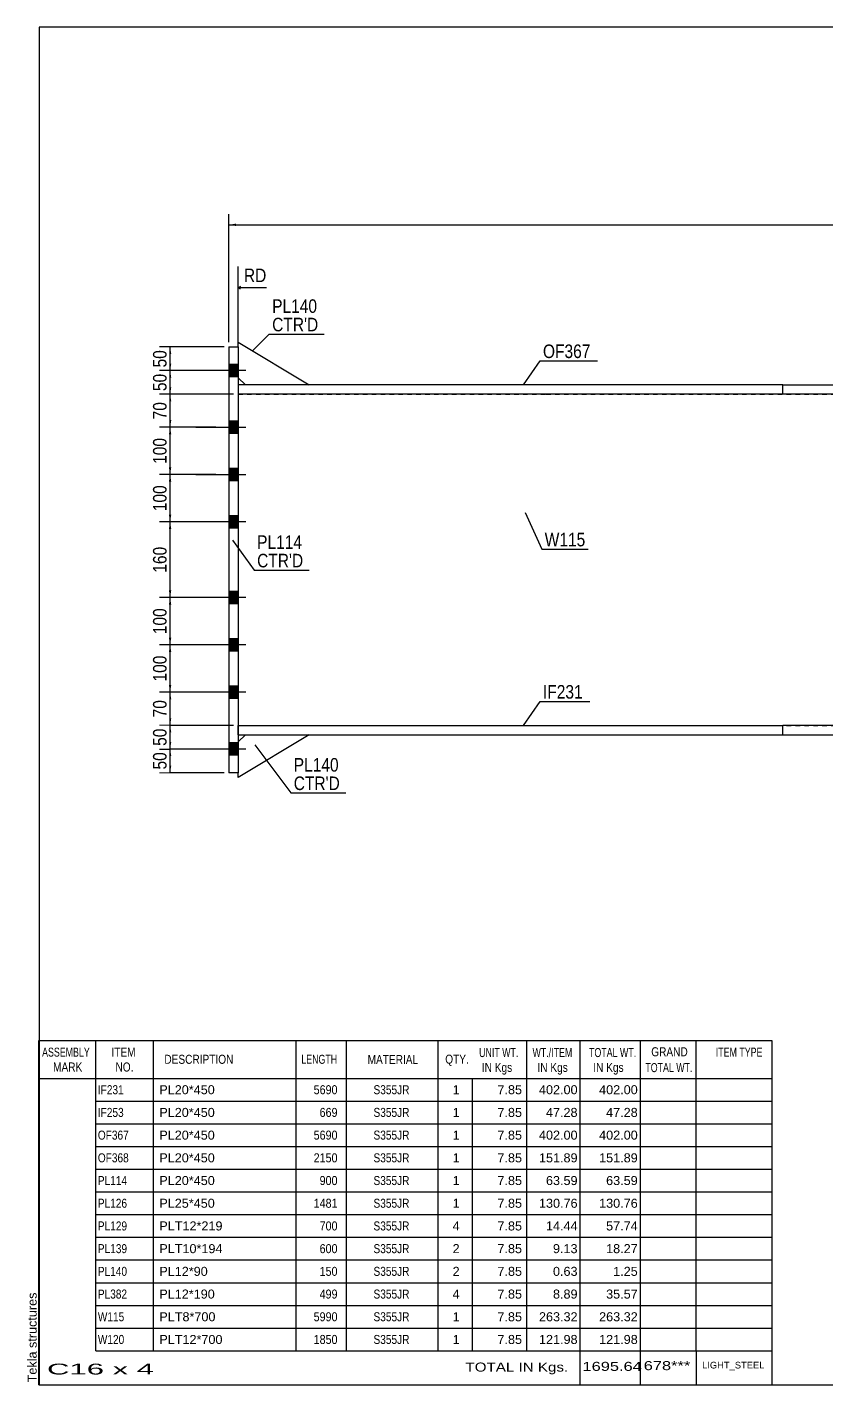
# Model space of a CAD drawing. Header units: millimetres. Extents: x -344 to 68, y -139 to 148.
# Drawn here: x -344.1 to -175.1, y -139.4 to 147.6 of the extents above; entities that cross this region are included whole.
import ezdxf

# ---------------------------------------------------------------- set-up
doc = ezdxf.new("R2010")
doc.units = ezdxf.units.MM
doc.linetypes.add('DXK_LINE_DOT1', pattern=[1.8814, 0.9407, -0.9407])
doc.styles.add('Arial', font='ARIAL.TTF', dxfattribs={"height": 0.2})
doc.styles.add('Arial Narrow', font='ARIALN.TTF', dxfattribs={"height": 0.2})

# ---------------------------------------------------------------- blocks, each defined once
blk = doc.blocks.new('Unknown-622253157-1209')
at = {"color": 5, "linetype": 'Continuous'}
for p, q in [((68.39, 147.61), (-341.61, 147.61)), ((-341.61, 147.61), (-341.61, -139.39)), ((68.39, -139.39), (68.39, 147.61)), ((-341.61, -139.39), (68.39, -139.39))]:
    blk.add_line(p, q, dxfattribs=at)
at = {"color": 174, "linetype": 'Continuous', "style": 'Arial'}
blk.add_text('Tekla structures', height=1.9102, rotation=90, dxfattribs=at).set_placement((-342.11, -138.89))
blk = doc.blocks.new('Bolt-622253157-1233 - 1230')
at = {"linetype": 'Continuous'}
for points in [[(-301.5, 76.3), (-301.5, 73.7), (-299.5, 73.7), (-299.5, 76.3)], [(-301.5, 76.3), (-301.5, 73.7), (-299.5, 73.7), (-299.5, 76.3)], [(-301.5, 64.3), (-301.5, 61.7), (-299.5, 61.7), (-299.5, 64.3)], [(-301.5, 64.3), (-301.5, 61.7), (-299.5, 61.7), (-299.5, 64.3)], [(-301.5, 54.3), (-301.5, 51.7), (-299.5, 51.7), (-299.5, 54.3)], [(-301.5, 54.3), (-301.5, 51.7), (-299.5, 51.7), (-299.5, 54.3)], [(-301.5, 44.3), (-301.5, 41.7), (-299.5, 41.7), (-299.5, 44.3)], [(-301.5, 44.3), (-301.5, 41.7), (-299.5, 41.7), (-299.5, 44.3)], [(-301.5, 28.3), (-301.5, 25.7), (-299.5, 25.7), (-299.5, 28.3)], [(-301.5, 28.3), (-301.5, 25.7), (-299.5, 25.7), (-299.5, 28.3)], [(-301.5, 18.3), (-301.5, 15.7), (-299.5, 15.7), (-299.5, 18.3)], [(-301.5, 18.3), (-301.5, 15.7), (-299.5, 15.7), (-299.5, 18.3)], [(-301.5, 8.3), (-301.5, 5.7), (-299.5, 5.7), (-299.5, 8.3)], [(-301.5, 8.3), (-301.5, 5.7), (-299.5, 5.7), (-299.5, 8.3)], [(-301.5, -3.7), (-301.5, -6.3), (-299.5, -6.3), (-299.5, -3.7)], [(-301.5, -3.7), (-301.5, -6.3), (-299.5, -6.3), (-299.5, -3.7)]]:
    blk.add_hatch(color=3, dxfattribs=at).paths.add_polyline_path(points)
at = {"color": 3, "linetype": 'Continuous'}
for p, q in [((-297.91, 75), (-308.5, 75)), ((-297.91, 75), (-308.5, 75)), ((-299.5, 76.3), (-301.5, 76.3)), ((-299.5, 76.3), (-301.5, 76.3)), ((-299.5, 73.7), (-301.5, 73.7)), ((-299.5, 73.7), (-301.5, 73.7)), ((-299.5, 64.3), (-301.5, 64.3)), ((-299.5, 64.3), (-301.5, 64.3)), ((-297.91, 63), (-308.5, 63)), ((-297.91, 63), (-308.5, 63)), ((-299.5, 61.7), (-301.5, 61.7)), ((-299.5, 61.7), (-301.5, 61.7)), ((-297.91, 53), (-308.5, 53)), ((-297.91, 53), (-308.5, 53)), ((-299.5, 54.3), (-301.5, 54.3)), ((-299.5, 54.3), (-301.5, 54.3)), ((-299.5, 51.7), (-301.5, 51.7)), ((-299.5, 51.7), (-301.5, 51.7)), ((-299.5, 44.3), (-301.5, 44.3)), ((-299.5, 44.3), (-301.5, 44.3)), ((-297.91, 43), (-308.5, 43)), ((-297.91, 43), (-308.5, 43)), ((-299.5, 41.7), (-301.5, 41.7)), ((-299.5, 41.7), (-301.5, 41.7)), ((-297.91, 27), (-308.5, 27)), ((-297.91, 27), (-308.5, 27)), ((-299.5, 28.3), (-301.5, 28.3)), ((-299.5, 28.3), (-301.5, 28.3)), ((-299.5, 25.7), (-301.5, 25.7)), ((-299.5, 25.7), (-301.5, 25.7)), ((-299.5, 18.3), (-301.5, 18.3)), ((-299.5, 18.3), (-301.5, 18.3)), ((-297.91, 17), (-308.5, 17)), ((-297.91, 17), (-308.5, 17)), ((-299.5, 15.7), (-301.5, 15.7)), ((-299.5, 15.7), (-301.5, 15.7)), ((-297.91, 7), (-308.5, 7)), ((-297.91, 7), (-308.5, 7)), ((-299.5, 8.3), (-301.5, 8.3)), ((-299.5, 8.3), (-301.5, 8.3)), ((-299.5, 5.7), (-301.5, 5.7)), ((-299.5, 5.7), (-301.5, 5.7)), ((-297.91, -5), (-308.5, -5)), ((-297.91, -5), (-308.5, -5)), ((-299.5, -3.7), (-301.5, -3.7)), ((-299.5, -3.7), (-301.5, -3.7)), ((-299.5, -6.3), (-301.5, -6.3)), ((-299.5, -6.3), (-301.5, -6.3))]:
    blk.add_line(p, q, dxfattribs=at)
blk = doc.blocks.new('Part-622253157-1252 - 1230')
at = {"color": 7, "linetype": 'DXK_LINE_DOT1'}
for p, q in [((-299.5, 70), (-299.5, 0)), ((-299.5, 70), (-234.5, 70)), ((-234.4, 70), (-154.4, 70)), ((-154.4, 70), (-154.4, 0)), ((-299.5, 0), (-234.5, 0)), ((-234.4, 0), (-154.4, 0))]:
    blk.add_line(p, q, dxfattribs=at)
blk = doc.blocks.new('Part-622253157-1305 - 1230')
at = {"color": 2, "linetype": 'Continuous'}
for p, q in [((-299.5, 80), (-299.5, 81)), ((-299.5, 81), (-284.5, 72)), ((-299.5, 73.5), (-298, 72))]:
    blk.add_line(p, q, dxfattribs=at)
at = {"color": 7, "linetype": 'DXK_LINE_DOT1'}
for p, q in [((-299.5, 80), (-299.5, 73.5)), ((-284.5, 72), (-298, 72))]:
    blk.add_line(p, q, dxfattribs=at)
blk = doc.blocks.new('Part-622253157-1310 - 1230')
at = {"color": 2, "linetype": 'Continuous'}
for p, q in [((-284.5, -2), (-299.5, -11)), ((-298, -2), (-299.5, -3.5)), ((-299.5, -11), (-299.5, -10))]:
    blk.add_line(p, q, dxfattribs=at)
at = {"color": 7, "linetype": 'DXK_LINE_DOT1'}
for p, q in [((-298, -2), (-284.5, -2)), ((-299.5, -3.5), (-299.5, -10))]:
    blk.add_line(p, q, dxfattribs=at)
blk = doc.blocks.new('Part-622253157-1339 - 1230')
at = {"color": 2, "linetype": 'Continuous'}
for p, q in [((-301.5, 80), (-299.5, 80)), ((-301.5, 80), (-301.5, -10)), ((-299.5, 80), (-299.5, -10)), ((-299.5, -10), (-301.5, -10))]:
    blk.add_line(p, q, dxfattribs=at)
blk = doc.blocks.new('Part-622253157-1519 - 1230')
at = {"color": 2, "linetype": 'Continuous'}
for p, q in [((-117.48, 0), (-184.4, 0)), ((-184.4, -2), (-184.4, 0)), ((-184.4, -2), (-117.48, -2)), ((-117.48, -2), (-117.48, 0))]:
    blk.add_line(p, q, dxfattribs=at)
blk = doc.blocks.new('Part-622253157-1541 - 1230')
at = {"color": 2, "linetype": 'Continuous'}
for p, q in [((-299.5, -2), (-299.5, 0)), ((-299.5, 0), (-234.5, 0)), ((-299.5, -2), (-234.5, -2)), ((-234.4, 0), (-184.4, 0)), ((-234.4, -2), (-184.4, -2)), ((-184.4, -2), (-184.4, 0))]:
    blk.add_line(p, q, dxfattribs=at)
blk = doc.blocks.new('Part-622253157-1585 - 1230')
at = {"color": 2, "linetype": 'Continuous'}
for p, q in [((-184.4, 70), (-184.4, 72)), ((-184.4, 72), (30.58, 72)), ((30.58, 72), (30.58, 70)), ((30.58, 70), (-184.4, 70))]:
    blk.add_line(p, q, dxfattribs=at)
blk = doc.blocks.new('Part-622253157-1607 - 1230')
at = {"color": 2, "linetype": 'Continuous'}
for p, q in [((-299.5, 72), (-299.5, 70)), ((-234.5, 72), (-299.5, 72)), ((-184.4, 72), (-234.4, 72)), ((-184.4, 70), (-184.4, 72)), ((-234.5, 70), (-299.5, 70)), ((-184.4, 70), (-234.4, 70))]:
    blk.add_line(p, q, dxfattribs=at)
blk = doc.blocks.new('StraightDimension-622253157-1668 - 1230')
at = {"linetype": 'Continuous'}
for points in [[(-314.16, 78.5), (-313.91, 80), (-313.66, 78.5)], [(-313.66, 76.5), (-313.91, 75), (-314.16, 76.5)]]:
    blk.add_hatch(color=7, dxfattribs=at).paths.add_polyline_path(points)
at = {"color": 7, "linetype": 'Continuous'}
for p, q in [((-302.5, 80), (-316.16, 80)), ((-313.91, 75), (-313.91, 80)), ((-304.21, 75), (-316.16, 75))]:
    blk.add_line(p, q, dxfattribs=at)
at = {"color": 0}
blk.add_wipeout([(-314.06, 79.93), (-318.26, 79.93), (-318.26, 75.07), (-314.06, 75.07)], dxfattribs=at)
at = {"color": 3, "style": 'Arial Narrow'}
blk.add_text('50', height=2.863, rotation=90.0002, dxfattribs=at).set_placement((-314.66, 75.67))
blk = doc.blocks.new('StraightDimension-622253157-1714 - 1230')
at = {"linetype": 'Continuous'}
for points in [[(-314.16, 41.53), (-313.91, 43.03), (-313.66, 41.53)], [(-313.66, 28.53), (-313.91, 27.03), (-314.16, 28.53)]]:
    blk.add_hatch(color=7, dxfattribs=at).paths.add_polyline_path(points)
at = {"color": 7, "linetype": 'Continuous'}
for p, q in [((-304.21, 43.03), (-316.16, 43.03)), ((-313.91, 27.03), (-313.91, 43.03)), ((-304.21, 27.03), (-316.16, 27.03))]:
    blk.add_line(p, q, dxfattribs=at)
at = {"color": 0}
blk.add_wipeout([(-314.06, 38.37), (-318.26, 38.37), (-318.26, 31.68), (-314.06, 31.68)], dxfattribs=at)
at = {"color": 3, "style": 'Arial Narrow'}
blk.add_text('160', height=2.863, rotation=90.0002, dxfattribs=at).set_placement((-314.66, 32.28))
blk = doc.blocks.new('StraightDimension-622253157-1728 - 1230')
at = {"linetype": 'Continuous'}
for points in [[(-314.16, -6.5), (-313.91, -5), (-313.66, -6.5)], [(-313.66, -8.5), (-313.91, -10), (-314.16, -8.5)]]:
    blk.add_hatch(color=7, dxfattribs=at).paths.add_polyline_path(points)
at = {"color": 7, "linetype": 'Continuous'}
for p, q in [((-304.22, -5), (-316.16, -5)), ((-313.91, -10), (-313.91, -5)), ((-302.5, -10), (-316.16, -10))]:
    blk.add_line(p, q, dxfattribs=at)
at = {"color": 0}
blk.add_wipeout([(-314.06, -5.07), (-318.26, -5.07), (-318.26, -9.93), (-314.06, -9.93)], dxfattribs=at)
at = {"color": 3, "style": 'Arial Narrow'}
blk.add_text('50', height=2.863, rotation=90.0002, dxfattribs=at).set_placement((-314.66, -9.33))
blk = doc.blocks.new('StraightDimension-622253157-1721 - 1230')
at = {"linetype": 'Continuous'}
for points in [[(-314.16, 25.53), (-313.91, 27.03), (-313.66, 25.53)], [(-313.66, 18.53), (-313.91, 17.03), (-314.16, 18.53)]]:
    blk.add_hatch(color=7, dxfattribs=at).paths.add_polyline_path(points)
at = {"color": 7, "linetype": 'Continuous'}
for p, q in [((-304.21, 27.03), (-316.16, 27.03)), ((-313.91, 17.03), (-313.91, 27.03)), ((-304.21, 17.03), (-316.16, 17.03))]:
    blk.add_line(p, q, dxfattribs=at)
at = {"color": 0}
blk.add_wipeout([(-314.06, 25.37), (-318.26, 25.37), (-318.26, 18.68), (-314.06, 18.68)], dxfattribs=at)
at = {"color": 3, "style": 'Arial Narrow'}
blk.add_text('100', height=2.863, rotation=90.0002, dxfattribs=at).set_placement((-314.66, 19.28))
blk = doc.blocks.new('StraightDimension-622253157-1680 - 1230')
at = {"linetype": 'Continuous'}
for points in [[(-314.16, 73.5), (-313.91, 75), (-313.66, 73.5)], [(-313.66, 71.5), (-313.91, 70), (-314.16, 71.5)]]:
    blk.add_hatch(color=7, dxfattribs=at).paths.add_polyline_path(points)
at = {"color": 7, "linetype": 'Continuous'}
for p, q in [((-304.21, 75), (-316.16, 75)), ((-313.91, 70), (-313.91, 75)), ((-300.5, 70), (-316.16, 70))]:
    blk.add_line(p, q, dxfattribs=at)
at = {"color": 0}
blk.add_wipeout([(-314.06, 74.93), (-318.26, 74.93), (-318.26, 70.07), (-314.06, 70.07)], dxfattribs=at)
at = {"color": 3, "style": 'Arial Narrow'}
blk.add_text('50', height=2.863, rotation=90.0002, dxfattribs=at).set_placement((-314.66, 70.67))
blk = doc.blocks.new('StraightDimension-622253157-4363 - 1230')
at = {"linetype": 'Continuous'}
blk.add_hatch(color=7, dxfattribs=at).paths.add_polyline_path([(-118.98, 92), (-117.48, 91.75), (-118.98, 91.5)])
at = {"color": 7, "linetype": 'Continuous'}
for p, q in [((-117.48, 1), (-117.48, 96.25)), ((-127.54, 91.75), (-117.48, 91.75))]:
    blk.add_line(p, q, dxfattribs=at)
at = {"color": 0, "linetype": 'Continuous'}
blk.add_wipeout([(-292.97, 93.1), (-292.97, 97.3), (-298.91, 97.3), (-298.91, 93.1)], dxfattribs=at)
at = {"color": 7, "linetype": 'Continuous'}
for p, q in [((-299.5, 81), (-299.5, 97)), ((-299, 92.75), (-299.5, 92.5)), ((-299, 92.25), (-299.5, 92.5)), ((-293.57, 92.5), (-299.5, 92.5))]:
    blk.add_line(p, q, dxfattribs=at)
at = {"color": 3, "linetype": 'Continuous', "style": 'Arial Narrow'}
blk.add_text('RD', height=2.863, dxfattribs=at).set_placement((-298.31, 93.7))
at = {"color": 0}
blk.add_wipeout([(-118.25, 92.65), (-118.25, 96.85), (-126.76, 96.85), (-126.76, 92.65)], dxfattribs=at)
at = {"color": 3, "style": 'Arial Narrow'}
blk.add_text('6359', height=2.863, dxfattribs=at).set_placement((-126.16, 93.25))
blk = doc.blocks.new('StraightDimension-622253157-1763 - 1230')
at = {"linetype": 'Continuous'}
for points in [[(-300, 105.58), (-301.5, 105.83), (-300, 106.08)], [(29.24, 106.08), (30.74, 105.83), (29.24, 105.58)]]:
    blk.add_hatch(color=7, dxfattribs=at).paths.add_polyline_path(points)
at = {"color": 7, "linetype": 'Continuous'}
for p, q in [((-301.5, 81), (-301.5, 108.08)), ((30.74, 73), (30.74, 108.08)), ((-301.5, 105.83), (30.74, 105.83))]:
    blk.add_line(p, q, dxfattribs=at)
at = {"color": 0}
blk.add_wipeout([(-131.12, 105.98), (-131.12, 110.18), (-139.63, 110.18), (-139.63, 105.98)], dxfattribs=at)
at = {"color": 3, "style": 'Arial Narrow'}
blk.add_text('7861', height=2.863, dxfattribs=at).set_placement((-139.03, 106.58))
blk = doc.blocks.new('StraightDimension-622253157-1689 - 1230')
at = {"linetype": 'Continuous'}
for points in [[(-314.16, 68.5), (-313.91, 70), (-313.66, 68.5)], [(-313.66, 64.53), (-313.91, 63.03), (-314.16, 64.53)]]:
    blk.add_hatch(color=7, dxfattribs=at).paths.add_polyline_path(points)
at = {"color": 7, "linetype": 'Continuous'}
for p, q in [((-300.5, 70), (-316.16, 70)), ((-313.91, 63.03), (-313.91, 70)), ((-304.21, 63.03), (-316.16, 63.03))]:
    blk.add_line(p, q, dxfattribs=at)
at = {"color": 0}
blk.add_wipeout([(-314.06, 68.94), (-318.26, 68.94), (-318.26, 64.09), (-314.06, 64.09)], dxfattribs=at)
at = {"color": 3, "style": 'Arial Narrow'}
blk.add_text('70', height=2.863, rotation=90.0002, dxfattribs=at).set_placement((-314.66, 64.69))
blk = doc.blocks.new('StraightDimension-622253157-1700 - 1230')
at = {"linetype": 'Continuous'}
for points in [[(-314.16, 61.53), (-313.91, 63.03), (-313.66, 61.53)], [(-313.66, 54.53), (-313.91, 53.03), (-314.16, 54.53)]]:
    blk.add_hatch(color=7, dxfattribs=at).paths.add_polyline_path(points)
at = {"color": 7, "linetype": 'Continuous'}
for p, q in [((-304.21, 63.03), (-316.16, 63.03)), ((-313.91, 53.03), (-313.91, 63.03)), ((-304.21, 53.03), (-316.16, 53.03))]:
    blk.add_line(p, q, dxfattribs=at)
at = {"color": 0}
blk.add_wipeout([(-314.06, 61.37), (-318.26, 61.37), (-318.26, 54.68), (-314.06, 54.68)], dxfattribs=at)
at = {"color": 3, "style": 'Arial Narrow'}
blk.add_text('100', height=2.863, rotation=90.0002, dxfattribs=at).set_placement((-314.66, 55.28))
blk = doc.blocks.new('StraightDimension-622253157-1707 - 1230')
at = {"linetype": 'Continuous'}
for points in [[(-314.16, 51.53), (-313.91, 53.03), (-313.66, 51.53)], [(-313.66, 44.53), (-313.91, 43.03), (-314.16, 44.53)]]:
    blk.add_hatch(color=7, dxfattribs=at).paths.add_polyline_path(points)
at = {"color": 7, "linetype": 'Continuous'}
for p, q in [((-304.21, 53.03), (-316.16, 53.03)), ((-313.91, 43.03), (-313.91, 53.03)), ((-304.21, 43.03), (-316.16, 43.03))]:
    blk.add_line(p, q, dxfattribs=at)
at = {"color": 0}
blk.add_wipeout([(-314.06, 51.37), (-318.26, 51.37), (-318.26, 44.68), (-314.06, 44.68)], dxfattribs=at)
at = {"color": 3, "style": 'Arial Narrow'}
blk.add_text('100', height=2.863, rotation=90.0002, dxfattribs=at).set_placement((-314.66, 45.28))
blk = doc.blocks.new('StraightDimension-622253157-1738 - 1230')
at = {"linetype": 'Continuous'}
for points in [[(-314.16, 15.53), (-313.91, 17.03), (-313.66, 15.53)], [(-313.66, 8.53), (-313.91, 7.03), (-314.16, 8.53)]]:
    blk.add_hatch(color=7, dxfattribs=at).paths.add_polyline_path(points)
at = {"color": 7, "linetype": 'Continuous'}
for p, q in [((-304.21, 17.03), (-316.16, 17.03)), ((-313.91, 7.03), (-313.91, 17.03)), ((-304.21, 7.03), (-316.16, 7.03))]:
    blk.add_line(p, q, dxfattribs=at)
at = {"color": 0}
blk.add_wipeout([(-314.06, 15.37), (-318.26, 15.37), (-318.26, 8.68), (-314.06, 8.68)], dxfattribs=at)
at = {"color": 3, "style": 'Arial Narrow'}
blk.add_text('100', height=2.863, rotation=90.0002, dxfattribs=at).set_placement((-314.66, 9.28))
blk = doc.blocks.new('StraightDimension-622253157-1745 - 1230')
at = {"linetype": 'Continuous'}
for points in [[(-314.16, 5.53), (-313.91, 7.03), (-313.66, 5.53)], [(-313.66, 1.5), (-313.91, 0), (-314.16, 1.5)]]:
    blk.add_hatch(color=7, dxfattribs=at).paths.add_polyline_path(points)
at = {"color": 7, "linetype": 'Continuous'}
for p, q in [((-304.21, 7.03), (-316.16, 7.03)), ((-313.91, 0), (-313.91, 7.03)), ((-300.5, 0), (-316.16, 0))]:
    blk.add_line(p, q, dxfattribs=at)
at = {"color": 0}
blk.add_wipeout([(-314.06, 5.94), (-318.26, 5.94), (-318.26, 1.09), (-314.06, 1.09)], dxfattribs=at)
at = {"color": 3, "style": 'Arial Narrow'}
blk.add_text('70', height=2.863, rotation=90.0002, dxfattribs=at).set_placement((-314.66, 1.69))
blk = doc.blocks.new('StraightDimension-622253157-1754 - 1230')
at = {"linetype": 'Continuous'}
for points in [[(-314.16, -1.5), (-313.91, 0), (-313.66, -1.5)], [(-313.66, -3.5), (-313.91, -5), (-314.16, -3.5)]]:
    blk.add_hatch(color=7, dxfattribs=at).paths.add_polyline_path(points)
at = {"color": 7, "linetype": 'Continuous'}
for p, q in [((-300.5, 0), (-316.16, 0)), ((-313.91, -5), (-313.91, 0)), ((-304.22, -5), (-316.16, -5))]:
    blk.add_line(p, q, dxfattribs=at)
at = {"color": 0}
blk.add_wipeout([(-314.06, -0.07), (-318.26, -0.07), (-318.26, -4.93), (-314.06, -4.93)], dxfattribs=at)
at = {"color": 3, "style": 'Arial Narrow'}
blk.add_text('50', height=2.863, rotation=90.0002, dxfattribs=at).set_placement((-314.66, -4.33))
blk = doc.blocks.new('CBS_BOM-622253157-7306')
at = {"color": 7, "linetype": 'Continuous'}
for p, q in [((-341.64, -74.62), (-341.64, -66.62)), ((-341.64, -66.62), (-186.72, -66.62)), ((-329.64, -74.62), (-329.64, -66.62)), ((-317.45, -74.62), (-317.45, -66.62)), ((-287.28, -74.62), (-287.28, -66.62)), ((-276.6, -74.62), (-276.6, -66.62)), ((-257.29, -74.62), (-257.29, -66.62)), ((-238.49, -74.62), (-238.49, -66.62)), ((-227.27, -74.62), (-227.27, -66.62)), ((-214.49, -74.62), (-214.49, -66.62)), ((-202.74, -74.62), (-202.74, -66.62)), ((-186.72, -66.63), (-186.72, -74.61)), ((-341.64, -74.62), (-186.72, -74.62)), ((-341.64, -79.42), (-341.64, -74.62)), ((-329.64, -79.42), (-329.64, -74.62)), ((-317.45, -79.42), (-317.45, -74.62)), ((-287.28, -79.42), (-287.28, -74.62)), ((-276.6, -79.42), (-276.6, -74.62)), ((-257.29, -79.42), (-257.29, -74.62)), ((-250.02, -79.42), (-250.02, -74.62)), ((-238.49, -79.42), (-238.49, -74.62)), ((-227.27, -79.42), (-227.27, -74.62)), ((-214.49, -79.42), (-214.49, -74.62)), ((-202.72, -79.42), (-202.72, -74.62)), ((-186.72, -74.62), (-186.72, -79.42)), ((-341.64, -84.22), (-341.64, -79.42)), ((-329.64, -79.42), (-186.72, -79.42)), ((-329.64, -84.22), (-329.64, -79.42)), ((-317.45, -84.22), (-317.45, -79.42)), ((-287.28, -84.22), (-287.28, -79.42)), ((-276.6, -84.22), (-276.6, -79.42)), ((-257.29, -84.22), (-257.29, -79.42)), ((-250.02, -84.22), (-250.02, -79.42)), ((-238.49, -84.22), (-238.49, -79.42)), ((-227.27, -84.22), (-227.27, -79.42)), ((-214.49, -84.22), (-214.49, -79.42)), ((-202.72, -84.22), (-202.72, -79.42)), ((-186.72, -79.42), (-186.72, -84.22)), ((-341.64, -89.02), (-341.64, -84.22)), ((-329.64, -84.22), (-186.72, -84.22)), ((-329.64, -89.02), (-329.64, -84.22)), ((-317.45, -89.02), (-317.45, -84.22)), ((-287.28, -89.02), (-287.28, -84.22)), ((-276.6, -89.02), (-276.6, -84.22)), ((-257.29, -89.02), (-257.29, -84.22)), ((-250.02, -89.02), (-250.02, -84.22)), ((-238.49, -89.02), (-238.49, -84.22)), ((-227.27, -89.02), (-227.27, -84.22)), ((-214.49, -89.02), (-214.49, -84.22)), ((-202.72, -89.02), (-202.72, -84.22)), ((-186.72, -84.22), (-186.72, -89.02)), ((-341.64, -93.82), (-341.64, -89.02)), ((-329.64, -89.02), (-186.72, -89.02)), ((-329.64, -93.82), (-329.64, -89.02)), ((-317.45, -93.82), (-317.45, -89.02)), ((-287.28, -93.82), (-287.28, -89.02)), ((-276.6, -93.82), (-276.6, -89.02)), ((-257.29, -93.82), (-257.29, -89.02)), ((-250.02, -93.82), (-250.02, -89.02)), ((-238.49, -93.82), (-238.49, -89.02)), ((-227.27, -93.82), (-227.27, -89.02)), ((-214.49, -93.82), (-214.49, -89.02)), ((-202.72, -93.82), (-202.72, -89.02)), ((-186.72, -89.02), (-186.72, -93.82)), ((-341.64, -98.62), (-341.64, -93.82)), ((-329.64, -93.82), (-186.72, -93.82)), ((-329.64, -98.62), (-329.64, -93.82)), ((-317.45, -98.62), (-317.45, -93.82)), ((-287.28, -98.62), (-287.28, -93.82)), ((-276.6, -98.62), (-276.6, -93.82)), ((-257.29, -98.62), (-257.29, -93.82)), ((-250.02, -98.62), (-250.02, -93.82)), ((-238.49, -98.62), (-238.49, -93.82)), ((-227.27, -98.62), (-227.27, -93.82)), ((-214.49, -98.62), (-214.49, -93.82)), ((-202.72, -98.62), (-202.72, -93.82)), ((-186.72, -93.82), (-186.72, -98.62)), ((-341.64, -103.42), (-341.64, -98.62)), ((-329.64, -98.62), (-186.72, -98.62)), ((-329.64, -103.42), (-329.64, -98.62)), ((-317.45, -103.42), (-317.45, -98.62)), ((-287.28, -103.42), (-287.28, -98.62)), ((-276.6, -103.42), (-276.6, -98.62)), ((-257.29, -103.42), (-257.29, -98.62)), ((-250.02, -103.42), (-250.02, -98.62)), ((-238.49, -103.42), (-238.49, -98.62)), ((-227.27, -103.42), (-227.27, -98.62)), ((-214.49, -103.42), (-214.49, -98.62)), ((-202.72, -103.42), (-202.72, -98.62)), ((-186.72, -98.62), (-186.72, -103.42)), ((-341.64, -108.22), (-341.64, -103.42)), ((-329.64, -103.42), (-186.72, -103.42)), ((-329.64, -108.22), (-329.64, -103.42)), ((-317.45, -108.22), (-317.45, -103.42)), ((-287.28, -108.22), (-287.28, -103.42)), ((-276.6, -108.22), (-276.6, -103.42)), ((-257.29, -108.22), (-257.29, -103.42)), ((-250.02, -108.22), (-250.02, -103.42)), ((-238.49, -108.22), (-238.49, -103.42)), ((-227.27, -108.22), (-227.27, -103.42)), ((-214.49, -108.22), (-214.49, -103.42)), ((-202.72, -108.22), (-202.72, -103.42)), ((-186.72, -103.42), (-186.72, -108.22)), ((-341.64, -113.02), (-341.64, -108.22)), ((-329.64, -108.22), (-186.72, -108.22)), ((-329.64, -113.02), (-329.64, -108.22)), ((-317.45, -113.02), (-317.45, -108.22)), ((-287.28, -113.02), (-287.28, -108.22)), ((-276.6, -113.02), (-276.6, -108.22)), ((-257.29, -113.02), (-257.29, -108.22)), ((-250.02, -113.02), (-250.02, -108.22)), ((-238.49, -113.02), (-238.49, -108.22)), ((-227.27, -113.02), (-227.27, -108.22)), ((-214.49, -113.02), (-214.49, -108.22)), ((-202.72, -113.02), (-202.72, -108.22)), ((-186.72, -108.22), (-186.72, -113.02)), ((-341.64, -117.82), (-341.64, -113.02)), ((-329.64, -113.02), (-186.72, -113.02)), ((-329.64, -117.82), (-329.64, -113.02)), ((-317.45, -117.82), (-317.45, -113.02)), ((-287.28, -117.82), (-287.28, -113.02)), ((-276.6, -117.82), (-276.6, -113.02)), ((-257.29, -117.82), (-257.29, -113.02)), ((-250.02, -117.82), (-250.02, -113.02)), ((-238.49, -117.82), (-238.49, -113.02)), ((-227.27, -117.82), (-227.27, -113.02)), ((-214.49, -117.82), (-214.49, -113.02)), ((-202.72, -117.82), (-202.72, -113.02)), ((-186.72, -113.02), (-186.72, -117.82)), ((-341.64, -122.62), (-341.64, -117.82)), ((-329.64, -117.82), (-186.72, -117.82)), ((-329.64, -122.62), (-329.64, -117.82)), ((-317.45, -122.62), (-317.45, -117.82)), ((-287.28, -122.62), (-287.28, -117.82)), ((-276.6, -122.62), (-276.6, -117.82)), ((-257.29, -122.62), (-257.29, -117.82)), ((-250.02, -122.62), (-250.02, -117.82)), ((-238.49, -122.62), (-238.49, -117.82)), ((-227.27, -122.62), (-227.27, -117.82)), ((-214.49, -122.62), (-214.49, -117.82)), ((-202.72, -122.62), (-202.72, -117.82)), ((-186.72, -117.82), (-186.72, -122.62)), ((-341.64, -127.42), (-341.64, -122.62)), ((-329.64, -122.62), (-186.72, -122.62)), ((-329.64, -127.42), (-329.64, -122.62)), ((-317.45, -127.42), (-317.45, -122.62)), ((-287.28, -127.42), (-287.28, -122.62)), ((-276.6, -127.42), (-276.6, -122.62)), ((-257.29, -127.42), (-257.29, -122.62)), ((-250.02, -127.42), (-250.02, -122.62)), ((-238.49, -127.42), (-238.49, -122.62)), ((-227.27, -127.42), (-227.27, -122.62)), ((-214.49, -127.42), (-214.49, -122.62)), ((-202.72, -127.42), (-202.72, -122.62)), ((-186.72, -122.62), (-186.72, -127.42)), ((-341.64, -132.22), (-341.64, -127.42)), ((-329.64, -127.42), (-186.72, -127.42)), ((-329.64, -132.22), (-329.64, -127.42)), ((-317.45, -132.22), (-317.45, -127.42)), ((-287.28, -132.22), (-287.28, -127.42)), ((-276.6, -132.22), (-276.6, -127.42)), ((-257.29, -132.22), (-257.29, -127.42)), ((-250.02, -132.22), (-250.02, -127.42)), ((-238.49, -132.22), (-238.49, -127.42)), ((-227.27, -132.22), (-227.27, -127.42)), ((-214.49, -132.22), (-214.49, -127.42)), ((-202.72, -132.22), (-202.72, -127.42)), ((-186.72, -127.42), (-186.72, -132.22)), ((-341.64, -139.42), (-341.64, -132.24)), ((-329.64, -132.22), (-186.72, -132.22)), ((-227.27, -139.42), (-227.27, -132.24)), ((-214.49, -139.42), (-214.49, -132.24)), ((-202.68, -139.42), (-202.68, -132.24)), ((-186.72, -132.22), (-186.72, -139.42)), ((-341.64, -139.42), (-186.72, -139.42))]:
    blk.add_line(p, q, dxfattribs=at)
at = {"color": 3, "linetype": 'Continuous', "style": 'Arial'}
for s, height, width, p in [('ASSEMBLY', 1.91, 0.7, (-340.96, -70.04)), ('ITEM', 1.91, 0.8, (-326.31, -70.04)), ('UNIT WT.', 1.91, 0.7, (-248.6, -70.12)), ('WT./ITEM', 1.91, 0.7, (-237.31, -70.12)), ('TOTAL WT.', 1.91, 0.7, (-225.37, -70.12)), ('GRAND', 1.91, 0.8, (-212.22, -69.96)), ('ITEM TYPE', 1.91, 0.7, (-198.58, -70.04)), ('MARK', 1.91, 0.8, (-338.64, -73.18)), ('NO.', 1.91, 0.8, (-325.45, -73.18)), ('DESCRIPTION', 1.9102, 0.8, (-315.12, -71.55)), ('LENGTH', 1.91, 0.7, (-286.18, -71.55)), ('MATERIAL', 1.91, 0.8, (-272.16, -71.6)), ('QTY.', 1.91, 0.8, (-255.76, -71.52)), ('IN Kgs', 1.91, 0.8, (-248.02, -73.26)), ('IN Kgs', 1.91, 0.8, (-236.27, -73.26)), ('IN Kgs', 1.91, 0.8, (-224.47, -73.26)), ('TOTAL WT.', 1.91, 0.7, (-213.47, -73.3))]:
    blk.add_text(s, height=height, dxfattribs=dict(at, width=width)).set_placement(p)
at = {"color": 7, "linetype": 'Continuous', "style": 'Arial'}
for s, width, p in [('IF231', 0.8, (-329.18, -77.98)), ('5690', 0.85, (-283.57, -77.98)), ('S355JR', 0.8, (-270.92, -77.98)), ('IF253', 0.8, (-329.18, -82.78)), ('669', 0.85, (-282.31, -82.78)), ('S355JR', 0.8, (-270.92, -82.78)), ('OF367', 0.8, (-329.18, -87.58)), ('5690', 0.85, (-283.57, -87.58)), ('S355JR', 0.8, (-270.92, -87.58)), ('OF368', 0.8, (-329.18, -92.38)), ('2150', 0.85, (-283.57, -92.38)), ('S355JR', 0.8, (-270.92, -92.38)), ('PL114', 0.8, (-329.18, -97.18)), ('900', 0.85, (-282.31, -97.18)), ('S355JR', 0.8, (-270.92, -97.18)), ('PL126', 0.8, (-329.18, -101.98)), ('1481', 0.85, (-283.57, -101.98)), ('S355JR', 0.8, (-270.92, -101.98)), ('PL129', 0.8, (-329.18, -106.78)), ('700', 0.85, (-282.31, -106.78)), ('S355JR', 0.8, (-270.92, -106.78)), ('PL139', 0.8, (-329.18, -111.58)), ('600', 0.85, (-282.31, -111.58)), ('S355JR', 0.8, (-270.92, -111.58)), ('PL140', 0.8, (-329.18, -116.38)), ('150', 0.85, (-282.31, -116.38)), ('S355JR', 0.8, (-270.92, -116.38)), ('PL382', 0.8, (-329.18, -121.18)), ('499', 0.85, (-282.31, -121.18)), ('S355JR', 0.8, (-270.92, -121.18)), ('W115', 0.8, (-329.18, -125.98)), ('5990', 0.85, (-283.57, -125.98)), ('S355JR', 0.8, (-270.92, -125.98)), ('W120', 0.8, (-329.18, -130.78)), ('1850', 0.85, (-283.57, -130.78)), ('S355JR', 0.8, (-270.92, -130.78))]:
    blk.add_text(s, height=1.91, dxfattribs=dict(at, width=width)).set_placement(p)
for s, p in [('PL20*450', (-316.19, -77.98)), ('1', (-254.2, -77.98)), ('7.85', (-244.73, -77.98)), ('402.00', (-235.95, -77.98)), ('402.00', (-223.24, -77.98)), ('PL20*450', (-316.19, -82.78)), ('1', (-254.2, -82.78)), ('7.85', (-244.73, -82.78)), ('47.28', (-234.47, -82.78)), ('47.28', (-221.76, -82.78)), ('PL20*450', (-316.19, -87.58)), ('1', (-254.2, -87.58)), ('7.85', (-244.73, -87.58)), ('402.00', (-235.95, -87.58)), ('402.00', (-223.24, -87.58)), ('PL20*450', (-316.19, -92.38)), ('1', (-254.2, -92.38)), ('7.85', (-244.73, -92.38)), ('151.89', (-235.95, -92.38)), ('151.89', (-223.24, -92.38)), ('PL20*450', (-316.19, -97.18)), ('1', (-254.2, -97.18)), ('7.85', (-244.73, -97.18)), ('63.59', (-234.47, -97.18)), ('63.59', (-221.76, -97.18)), ('PL25*450', (-316.19, -101.98)), ('1', (-254.2, -101.98)), ('7.85', (-244.73, -101.98)), ('130.76', (-235.95, -101.98)), ('130.76', (-223.24, -101.98)), ('PLT12*219', (-316.19, -106.78)), ('4', (-254.2, -106.78)), ('7.85', (-244.73, -106.78)), ('14.44', (-234.47, -106.78)), ('57.74', (-221.76, -106.78)), ('PLT10*194', (-316.19, -111.58)), ('2', (-254.2, -111.58)), ('7.85', (-244.73, -111.58)), ('9.13', (-232.99, -111.58)), ('18.27', (-221.76, -111.58)), ('PL12*90', (-316.19, -116.38)), ('2', (-254.2, -116.38)), ('7.85', (-244.73, -116.38)), ('0.63', (-232.99, -116.38)), ('1.25', (-220.27, -116.38)), ('PL12*190', (-316.19, -121.18)), ('4', (-254.2, -121.18)), ('7.85', (-244.73, -121.18)), ('8.89', (-232.99, -121.18)), ('35.57', (-221.76, -121.18)), ('PLT8*700', (-316.19, -125.98)), ('1', (-254.2, -125.98)), ('7.85', (-244.73, -125.98)), ('263.32', (-235.95, -125.98)), ('263.32', (-223.24, -125.98)), ('PLT12*700', (-316.19, -130.78)), ('1', (-254.2, -130.78)), ('7.85', (-244.73, -130.78)), ('121.98', (-235.95, -130.78)), ('121.98', (-223.24, -130.78))]:
    blk.add_text(s, height=1.91, dxfattribs=at).set_placement(p)
at = {"color": 6, "linetype": 'Continuous', "style": 'Arial'}
for s, height, width, p in [('C16 x 4', 2.292, 2.05, (-339.92, -137.23)), ('TOTAL IN Kgs.', 1.9102, 1.2, (-251.48, -136.62)), ('1695.64', 1.91, 1.3, (-226.75, -136.47)), ('678***', 1.91, 1.3, (-213.81, -136.31))]:
    blk.add_text(s, height=height, dxfattribs=dict(at, width=width)).set_placement(p)
blk.add_text('LIGHT_STEEL', height=1.4135, dxfattribs=at).set_placement((-201.47, -135.96))
blk = doc.blocks.new('Mark-622253157-1247 - 1230')
at = {"color": 0}
blk.add_wipeout([(-226.15, 37.85), (-226.15, 40.85), (-234.74, 40.85), (-234.74, 37.85)], dxfattribs=at)
blk.add_wipeout([(-226.15, 37.85), (-226.15, 40.85), (-234.74, 40.85), (-234.74, 37.85)], dxfattribs=at)
at = {"color": 7, "linetype": 'Continuous'}
for p, q in [((-238.87, 44.99), (-235.34, 37.25)), ((-235.34, 37.25), (-225.55, 37.25))]:
    blk.add_line(p, q, dxfattribs=at)
at = {"color": 3, "style": 'Arial Narrow'}
blk.add_text('W115', height=2.863, dxfattribs=at).set_placement((-234.74, 37.85))
blk = doc.blocks.new('Mark-622253157-1537 - 1230')
at = {"color": 0}
blk.add_wipeout([(-226.71, 5.66), (-226.71, 8.66), (-235.11, 8.66), (-235.11, 5.66)], dxfattribs=at)
blk.add_wipeout([(-226.71, 5.66), (-226.71, 8.66), (-235.11, 8.66), (-235.11, 5.66)], dxfattribs=at)
at = {"color": 7, "linetype": 'Continuous'}
for p, q in [((-239.25, 0), (-235.71, 5.06)), ((-235.71, 5.06), (-225.21, 5.06))]:
    blk.add_line(p, q, dxfattribs=at)
at = {"color": 3, "style": 'Arial Narrow'}
blk.add_text('IF231', height=2.863, dxfattribs=at).set_placement((-235.11, 5.66))
blk = doc.blocks.new('Mark-622253157-1306 - 1230')
at = {"color": 0}
blk.add_wipeout([(-278.27, -9.77), (-278.27, -6.77), (-287.78, -6.77), (-287.78, -9.77)], dxfattribs=at)
blk.add_wipeout([(-278.27, -9.77), (-278.27, -6.77), (-287.78, -6.77), (-287.78, -9.77)], dxfattribs=at)
blk.add_wipeout([(-278.02, -13.67), (-278.02, -10.67), (-287.78, -10.67), (-287.78, -13.67)], dxfattribs=at)
blk.add_wipeout([(-278.02, -13.67), (-278.02, -10.67), (-287.78, -10.67), (-287.78, -13.67)], dxfattribs=at)
at = {"color": 7, "linetype": 'Continuous'}
for p, q in [((-296.03, -4.09), (-288.38, -14.27)), ((-288.38, -14.27), (-276.77, -14.27))]:
    blk.add_line(p, q, dxfattribs=at)
at = {"color": 3, "style": 'Arial Narrow'}
blk.add_text('PL140', height=2.863, dxfattribs=at).set_placement((-287.78, -9.77))
at = {"color": 1, "style": 'Arial Narrow'}
blk.add_text("CTR'D", height=2.863, dxfattribs=at).set_placement((-287.78, -13.67))
blk = doc.blocks.new('Mark-622253157-1301 - 1230')
at = {"color": 0}
blk.add_wipeout([(-282.83, 87.21), (-282.83, 90.21), (-292.34, 90.21), (-292.34, 87.21)], dxfattribs=at)
blk.add_wipeout([(-282.83, 87.21), (-282.83, 90.21), (-292.34, 90.21), (-292.34, 87.21)], dxfattribs=at)
blk.add_wipeout([(-282.58, 83.31), (-282.58, 86.31), (-292.34, 86.31), (-292.34, 83.31)], dxfattribs=at)
blk.add_wipeout([(-282.58, 83.31), (-282.58, 86.31), (-292.34, 86.31), (-292.34, 83.31)], dxfattribs=at)
at = {"color": 7, "linetype": 'Continuous'}
for p, q in [((-296.47, 79.17), (-292.94, 82.71)), ((-292.94, 82.71), (-281.33, 82.71))]:
    blk.add_line(p, q, dxfattribs=at)
at = {"color": 3, "style": 'Arial Narrow'}
blk.add_text('PL140', height=2.863, dxfattribs=at).set_placement((-292.34, 87.21))
at = {"color": 1, "style": 'Arial Narrow'}
blk.add_text("CTR'D", height=2.863, dxfattribs=at).set_placement((-292.34, 83.31))
blk = doc.blocks.new('Mark-622253157-1335 - 1230')
at = {"color": 0}
blk.add_wipeout([(-286.01, 37.31), (-286.01, 40.31), (-295.52, 40.31), (-295.52, 37.31)], dxfattribs=at)
blk.add_wipeout([(-286.01, 37.31), (-286.01, 40.31), (-295.52, 40.31), (-295.52, 37.31)], dxfattribs=at)
blk.add_wipeout([(-285.76, 33.41), (-285.76, 36.41), (-295.52, 36.41), (-295.52, 33.41)], dxfattribs=at)
blk.add_wipeout([(-285.76, 33.41), (-285.76, 36.41), (-295.52, 36.41), (-295.52, 33.41)], dxfattribs=at)
at = {"color": 7, "linetype": 'Continuous'}
for p, q in [((-300.69, 39.19), (-296.12, 32.81)), ((-296.12, 32.81), (-284.51, 32.81))]:
    blk.add_line(p, q, dxfattribs=at)
at = {"color": 3, "style": 'Arial Narrow'}
blk.add_text('PL114', height=2.863, dxfattribs=at).set_placement((-295.52, 37.31))
at = {"color": 1, "style": 'Arial Narrow'}
blk.add_text("CTR'D", height=2.863, dxfattribs=at).set_placement((-295.52, 33.41))
blk = doc.blocks.new('Mark-622253157-1603 - 1230')
at = {"color": 0}
blk.add_wipeout([(-225.06, 77.66), (-225.06, 80.66), (-235.11, 80.66), (-235.11, 77.66)], dxfattribs=at)
blk.add_wipeout([(-225.06, 77.66), (-225.06, 80.66), (-235.11, 80.66), (-235.11, 77.66)], dxfattribs=at)
at = {"color": 7, "linetype": 'Continuous'}
for p, q in [((-239.25, 72), (-235.71, 77.06)), ((-235.71, 77.06), (-223.56, 77.06))]:
    blk.add_line(p, q, dxfattribs=at)
at = {"color": 3, "style": 'Arial Narrow'}
blk.add_text('OF367', height=2.863, dxfattribs=at).set_placement((-235.11, 77.66))

msp = doc.modelspace()

# ---------------------------------------------------------------- block references
for name in ['Unknown-622253157-1209', 'Part-622253157-1305 - 1230', 'Part-622253157-1339 - 1230', 'Bolt-622253157-1233 - 1230', 'Part-622253157-1607 - 1230', 'Part-622253157-1585 - 1230', 'Part-622253157-1252 - 1230', 'Part-622253157-1541 - 1230', 'Part-622253157-1310 - 1230', 'Part-622253157-1519 - 1230', 'CBS_BOM-622253157-7306']:
    msp.add_blockref(name, (0, 0))

# ---------------------------------------------------------------- next in the draw order: block references
for name in ['StraightDimension-622253157-1668 - 1230', 'StraightDimension-622253157-1714 - 1230', 'StraightDimension-622253157-1728 - 1230', 'Mark-622253157-1306 - 1230']:
    msp.add_blockref(name, (0, 0))

# ---------------------------------------------------------------- next in the draw order: block references
for name in ['StraightDimension-622253157-1680 - 1230', 'StraightDimension-622253157-1721 - 1230']:
    msp.add_blockref(name, (0, 0))

# ---------------------------------------------------------------- next in the draw order: block references
for name in ['StraightDimension-622253157-4363 - 1230', 'StraightDimension-622253157-1738 - 1230']:
    msp.add_blockref(name, (0, 0))

# ---------------------------------------------------------------- next in the draw order: block references
for name in ['StraightDimension-622253157-1763 - 1230', 'StraightDimension-622253157-1689 - 1230', 'Mark-622253157-1247 - 1230', 'Mark-622253157-1335 - 1230', 'Mark-622253157-1537 - 1230', 'StraightDimension-622253157-1745 - 1230']:
    msp.add_blockref(name, (0, 0))

# ---------------------------------------------------------------- next in the draw order: block references
for name in ['Mark-622253157-1301 - 1230', 'Mark-622253157-1603 - 1230', 'StraightDimension-622253157-1700 - 1230', 'StraightDimension-622253157-1754 - 1230']:
    msp.add_blockref(name, (0, 0))

# ---------------------------------------------------------------- next in the draw order: block references
msp.add_blockref('StraightDimension-622253157-1707 - 1230', (0, 0))

doc.saveas('drawing.dxf')
